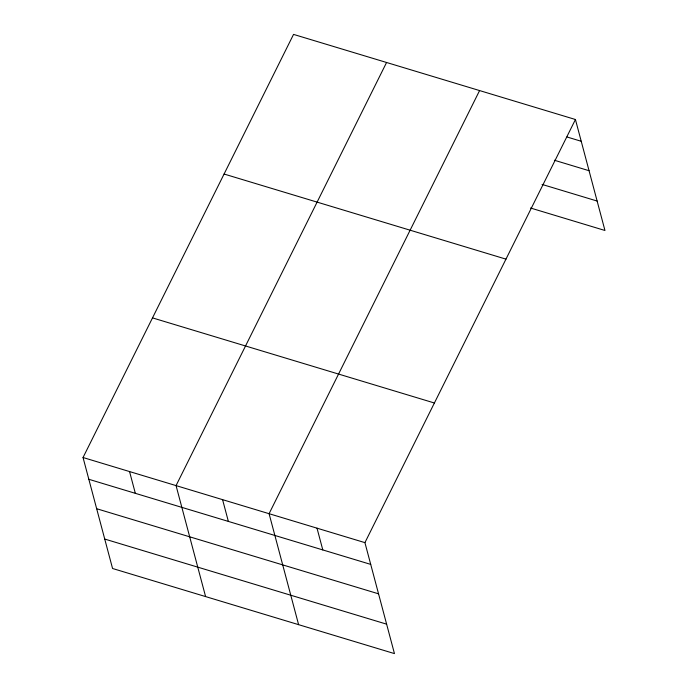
<?xml version="1.0" encoding="UTF-8"?>
<svg xmlns="http://www.w3.org/2000/svg" width="688" height="688" viewBox="0 0 688 688"><rect width="100%" height="100%" fill="white"/><g stroke="black" fill="none" stroke-linecap="round" stroke-linejoin="round"><path stroke-width="1.03" d="M575.435 119.506L364.924 542.634L394.456 653.6L112.565 568.494L83.042 457.52L293.544 34.4L575.435 119.506L604.958 230.48L530.525 208.008M386.57 62.488L176.059 485.608L205.592 596.573M479.588 90.575L269.085 513.695L298.609 624.661M566.946 136.964L581.222 141.272M554.39 160.244L589.057 170.71M542.067 184.418L597.124 201.042M224.082 174.03L505.964 259.135M152.504 317.89L434.395 402.996M83.042 457.52L364.924 542.634M88.829 479.287L370.72 564.392M96.664 508.724L378.555 593.83M104.731 539.057L386.622 624.162M317.005 528.16L322.801 549.927M222.577 499.651L228.364 521.409M129.55 471.564L135.338 493.33"/></g></svg>
